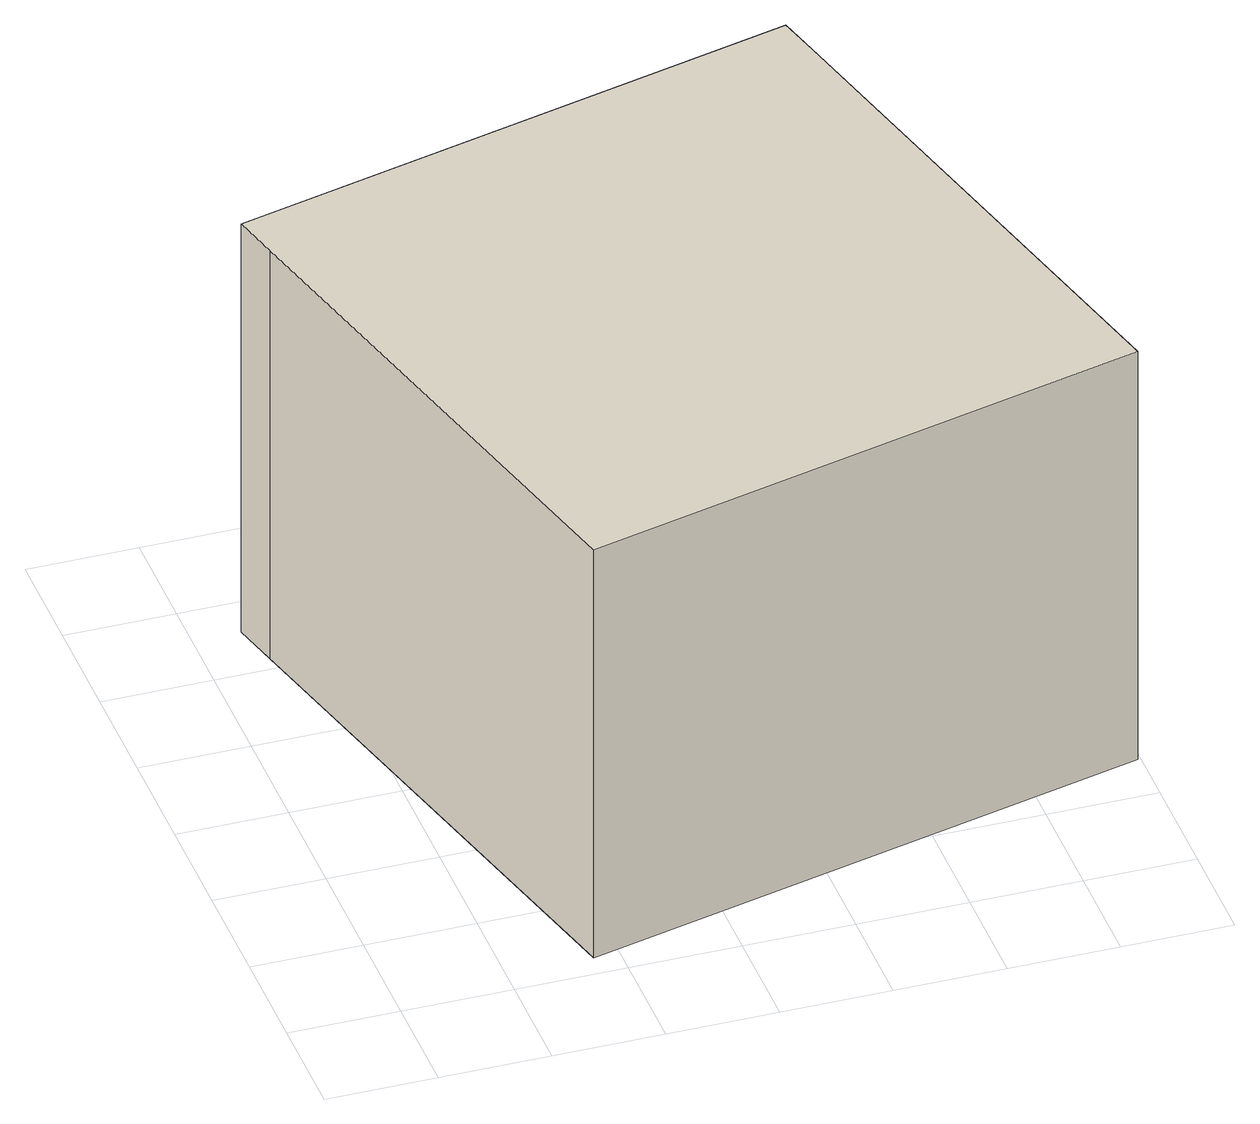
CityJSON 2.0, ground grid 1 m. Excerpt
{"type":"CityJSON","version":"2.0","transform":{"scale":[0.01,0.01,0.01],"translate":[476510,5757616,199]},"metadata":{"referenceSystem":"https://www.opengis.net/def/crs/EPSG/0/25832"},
"CityObjects":{
"building1":{"type":"Building","attributes":{"Gemeindeschluessel":"05766056","BezugspunktDach":"2000","function":"31001_2513","measuredHeight":4.19},"address":[{"country":"Germany"}],"geometry":[{"type":"Solid","lod":"1","boundaries":[[[[0,1,2,3,4,5]],[[6,7,8,9,10,11]],[[6,11,5,4]],[[7,6,4,3]],[[8,7,3,2]],[[9,8,2,1]],[[10,9,1,0]],[[11,10,0,5]]]]}]}
},
"vertices":[
[574,648,473],[564,687,473],[43,558,473],[54,514,473],[177,22,473],[697,151,473],[177,22,54],[54,514,54],[43,558,54],[564,687,54],[574,648,54],[697,151,54]
]}
